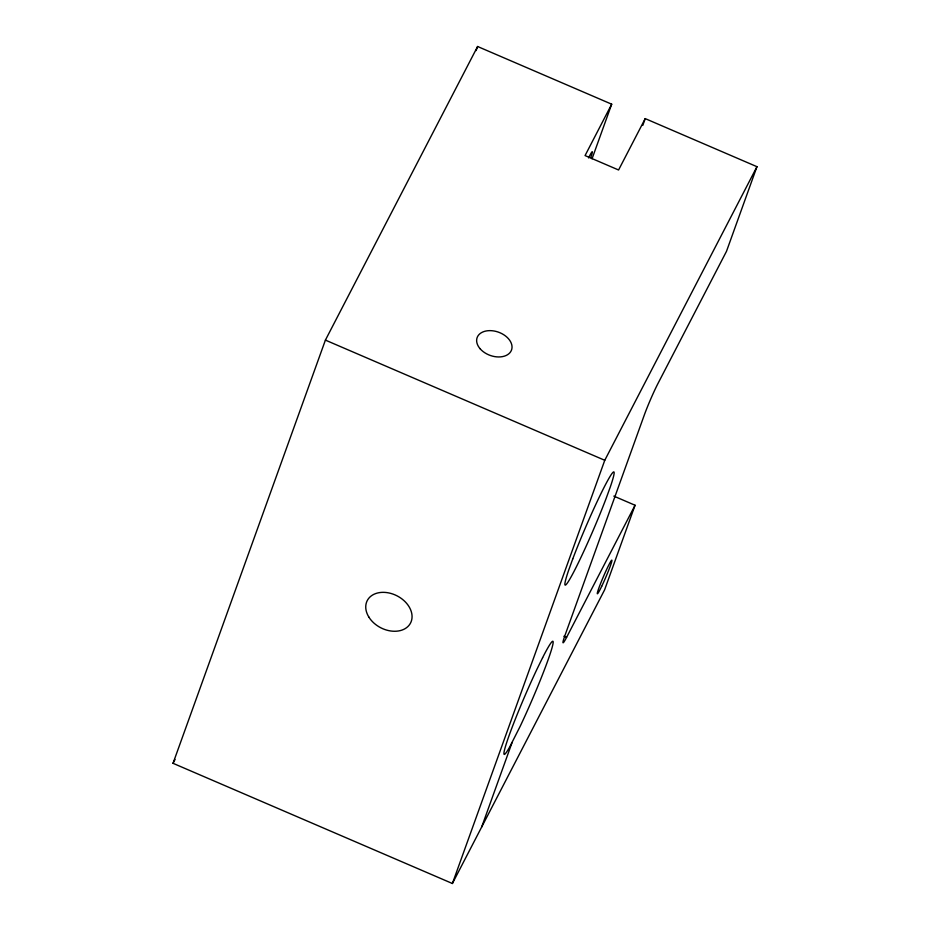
<?xml version="1.0" encoding="UTF-8"?>
<svg xmlns="http://www.w3.org/2000/svg" width="930" height="930" viewBox="0 0 930 930"><rect width="100%" height="100%" fill="white"/><g stroke="black" fill="none" stroke-linecap="round" stroke-linejoin="round"><path stroke-width="1.4" d="M613.823 496.109L635.062 505.246L604.593 589.887L452.399 883.5L173.038 763.309L325.407 340.113L477.601 46.5L611.696 104.195L592.038 158.798M476.125 50.592L477.601 46.5M642.758 125.434L645.211 118.61L756.962 166.691L726.493 251.333L657.998 383.451A24.378 1.616 -66.7 0 0 644.292 415.059L565.068 635.132A24.378 1.616 -66.7 0 0 566.579 637.375L635.062 505.246M452.399 883.5L604.767 460.292L756.962 166.691M481.647 827.084L512.128 742.419M173.038 763.309L175.038 759.461M611.696 104.195L585.063 155.577L618.578 169.992L645.211 118.61M325.407 340.113L604.767 460.292M563.917 636.225L566.579 637.375M588.551 157.937A18.286 1.209 -66.7 0 1 590.748 157.519M572.764 558.895L568.66 570.218A61.566 4.069 -66.7 0 0 573.775 571.904A61.566 4.069 -66.7 0 0 606.232 498.178L610.336 486.855A61.566 4.069 -66.7 0 0 605.209 485.169A61.566 4.069 -66.7 0 0 572.764 558.895M542.597 657.696L536.889 669.379A61.566 4.069 -66.7 0 0 508.338 737.699A61.566 4.069 -66.7 0 0 509.745 746.895L520.207 726.249A61.566 4.069 -66.7 0 0 550.421 653.034A61.566 4.069 -66.7 0 0 542.597 657.696M601.675 586.342A18.286 1.209 -66.7 0 0 611.882 560.174A18.286 1.209 -66.7 0 0 600.28 584.284A18.286 1.209 -66.7 0 0 601.675 586.342M368.792 616.974A24.378 17.914 27.4 0 0 408.909 625.471A24.378 17.914 27.4 0 0 389.007 592.968A24.378 17.914 27.4 0 0 368.792 616.974M480.31 348.983A18.286 12.346 19.8 0 0 510.71 351.668A18.286 12.346 19.8 0 0 491.97 330.72A18.286 12.346 19.8 0 0 480.31 348.983"/></g></svg>
